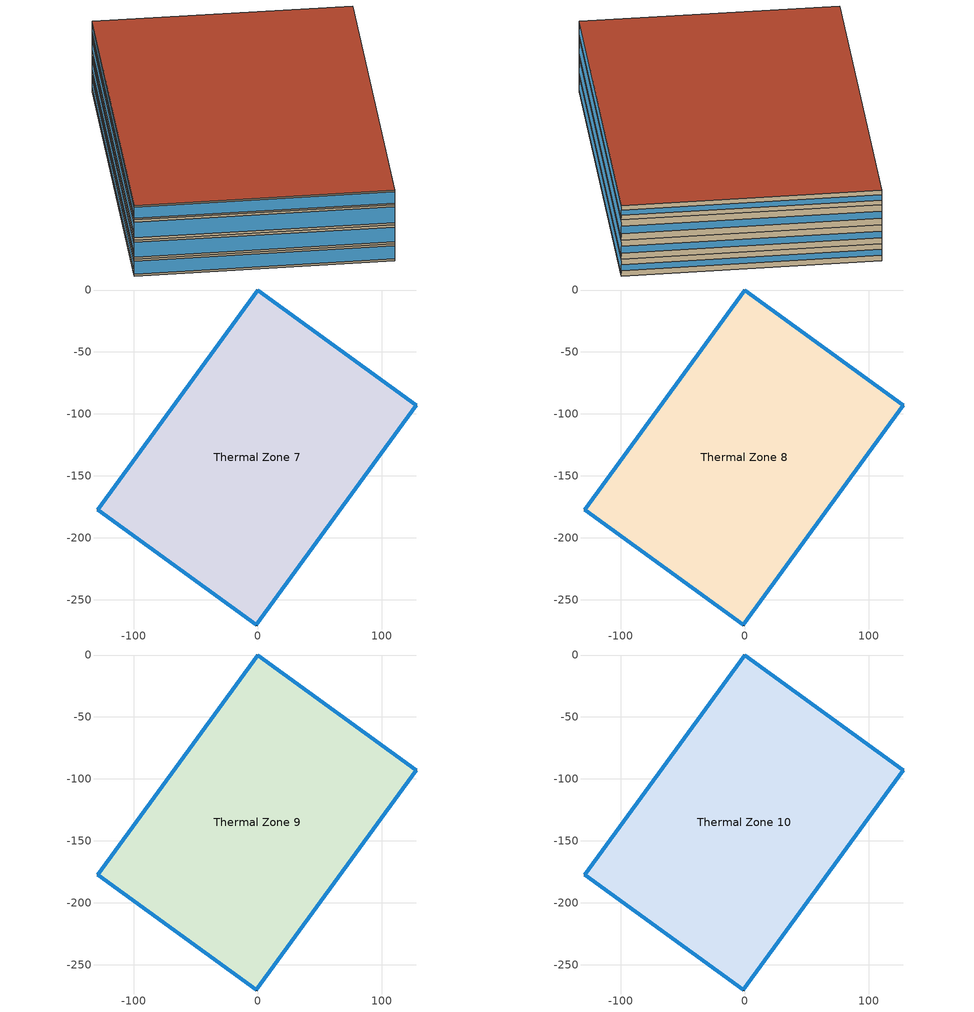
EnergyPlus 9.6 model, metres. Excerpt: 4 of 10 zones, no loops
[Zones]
Thermal Zone 7
 floor to Thermal Zone 6 (Interior Floor): 0,0 127.78,-92.84 -1.09,-270.22 -128.87,-177.38 z47.06
 wall outside (Ext Wall): -1.09,-270.22 127.78,-92.84 0,0 -128.87,-177.38 -1.09,-270.22 z47.06:58.78
 window (Ext Window): -1.08,-270.21 127.78,-92.85 z48.82:57.02; -0.01,-0.01 -128.87,-177.37 z50.99:54.85; 127.78,-92.83 0.01,-0.01 z50.81:55.03; -128.86,-177.38 -1.1,-270.21 z48.35:57.49
Thermal Zone 8
 floor to Thermal Zone 7 (Interior Floor): 0,0 127.78,-92.84 -1.09,-270.22 -128.87,-177.38 z58.78
 wall outside (Ext Wall): -1.09,-270.22 127.78,-92.84 0,0 -128.87,-177.38 -1.09,-270.22 z58.78:72.1
 window (Ext Window): -1.08,-270.21 127.78,-92.85 z60.78:70.1; -0.01,-0.01 -128.87,-177.37 z63.24:67.64; 127.78,-92.83 0.01,-0.01 z63.04:67.84; -128.86,-177.38 -1.1,-270.21 z60.25:70.63
Thermal Zone 9
 floor to Thermal Zone 8 (Interior Floor): 0,0 127.78,-92.84 -1.09,-270.22 -128.87,-177.38 z72.1
 wall outside (Ext Wall): -1.09,-270.22 127.78,-92.84 0,0 -128.87,-177.38 -1.09,-270.22 z72.1:86.25
 window (Ext Window): -1.08,-270.21 127.78,-92.85 z74.22:84.13; -0.01,-0.01 -128.87,-177.37 z76.84:81.51; 127.78,-92.83 0.01,-0.01 z76.63:81.72; -128.86,-177.38 -1.1,-270.21 z73.66:84.69
Thermal Zone 10
 floor to Thermal Zone 9 (Interior Floor): 0,0 127.78,-92.84 -1.09,-270.22 -128.87,-177.38 z86.25
 wall outside (Ext Wall): -1.09,-270.22 127.78,-92.84 0,0 -128.87,-177.38 -1.09,-270.22 z86.25:96.31
 window (Ext Window): -1.08,-270.21 127.78,-92.85 z87.76:94.8; -0.01,-0.01 -128.87,-177.37 z89.62:92.94; 127.78,-92.83 0.01,-0.01 z89.47:93.09; -128.86,-177.38 -1.1,-270.21 z87.36:95.2
 roof outside (Ext Roof): -128.87,-177.38 -1.09,-270.22 127.78,-92.84 0,0 z96.31
[Building]
Building 1: North Axis {deg}=-0
[Site:Location]
Washington Dc Dulles IntL Ar: Latitude {deg}=38.98; Longitude {deg}=-77.47; Time Zone {hr}=-5; Elevation {m}=82
[SizingPeriod:DesignDay] Month=7; Day of Month=21; Day Type=SummerDesignDay; Daily Dry-Bulb Temperature Range {deltaC}=14.4; Dry-Bulb Temperature Range Modifier Type=DefaultMultipliers; Barometric Pressure {Pa}=86790; Wind Speed {m/s}=5; Wind Direction {deg}=340; Rain Indicator=No; Snow Indicator=No; Daylight Saving Time Indicator=No; Solar Model Indicator=ASHRAETau; ASHRAE Clear Sky Optical Depth for Beam Irradiance (taub)=0.339; ASHRAE Clear Sky Optical Depth for Diffuse Irradiance (taud)=2.366; Begin Environment Reset Mode=FullResetAtBeginEnvironment
Name | Maximum Dry-Bulb Temperature {C} | Humidity Condition Type | Wetbulb or DewPoint at Maximum Dry-Bulb {C} | Enthalpy at Maximum Dry-Bulb {J/kg}
SALT-LAKE-CITY-IAP Ann Clg .4% Condns DB=>MWB | 36.5 | Wetbulb | 17.1
SALT-LAKE-CITY-IAP Ann Clg .4% Condns DP=>MDB | 22.5 | Dewpoint | 15.6
SALT-LAKE-CITY-IAP Ann Clg .4% Condns Enth=>MDB | 30.8 | Enthalpy |  | 59300
SALT-LAKE-CITY-IAP Ann Clg .4% Condns WB=>MDB | 31.2 | Wetbulb | 19
[Material] Thermal Absorptance=0.9
Name | Roughness | Thickness m | Conductivity W/m-K | Density kg/m3 | Specific Heat J/kg-K | Solar Absorptance | Visible Absorptance
wall concrete | MediumRough | 0.398 | 0.5 | 2243 | 837 | 0.65 | 0.65
roof concrete | MediumRough | 0.401 | 0.5 | 2243 | 837 | 0.65 | 0.65
Wall Insulation [37] | MediumRough | 0.0681 | 0.0432 | 91 | 837 | 0.5 | 0.5
Roof Insulation [25] | MediumRough | 0.263 | 0.049 | 265 | 836.8 | 0.7 | 0.7
F16 Acoustic tile | MediumSmooth | 0.0191 | 0.06 | 368 | 590 | 0.3 | 0.3
M11 100mm lightweight concrete | MediumRough | 0.1016 | 0.53 | 1280 | 840 | 0.5 | 0.5
[Material:AirGap]
F05 Ceiling air space resistance: Thermal Resistance m2-K/W=0.18
[WindowMaterial:SimpleGlazingSystem]
Window Material Simple Glazing System: U-Factor W/m2-K=1.51; Solar Heat Gain Coefficient=0.25
[Construction]
Ext Roof: roof concrete, Roof Insulation [25]
Ext Wall: wall concrete, Wall Insulation [37]
Ext Window: Window Material Simple Glazing System
Interior Floor: F16 Acoustic tile, F05 Ceiling air space resistance, M11 100mm lightweight concrete
[Zone]
Thermal Zone 7: 126, 0, 0, 47.06, , 1, , , , , , Yes
Thermal Zone 8: 126, 0, 0, 58.78, , 1, , , , , , Yes
Thermal Zone 9: 126, 0, 0, 72.1, , 1, , , , , , Yes
Thermal Zone 10: 126, 0, 0, 86.25, , 1, , , , , , Yes
